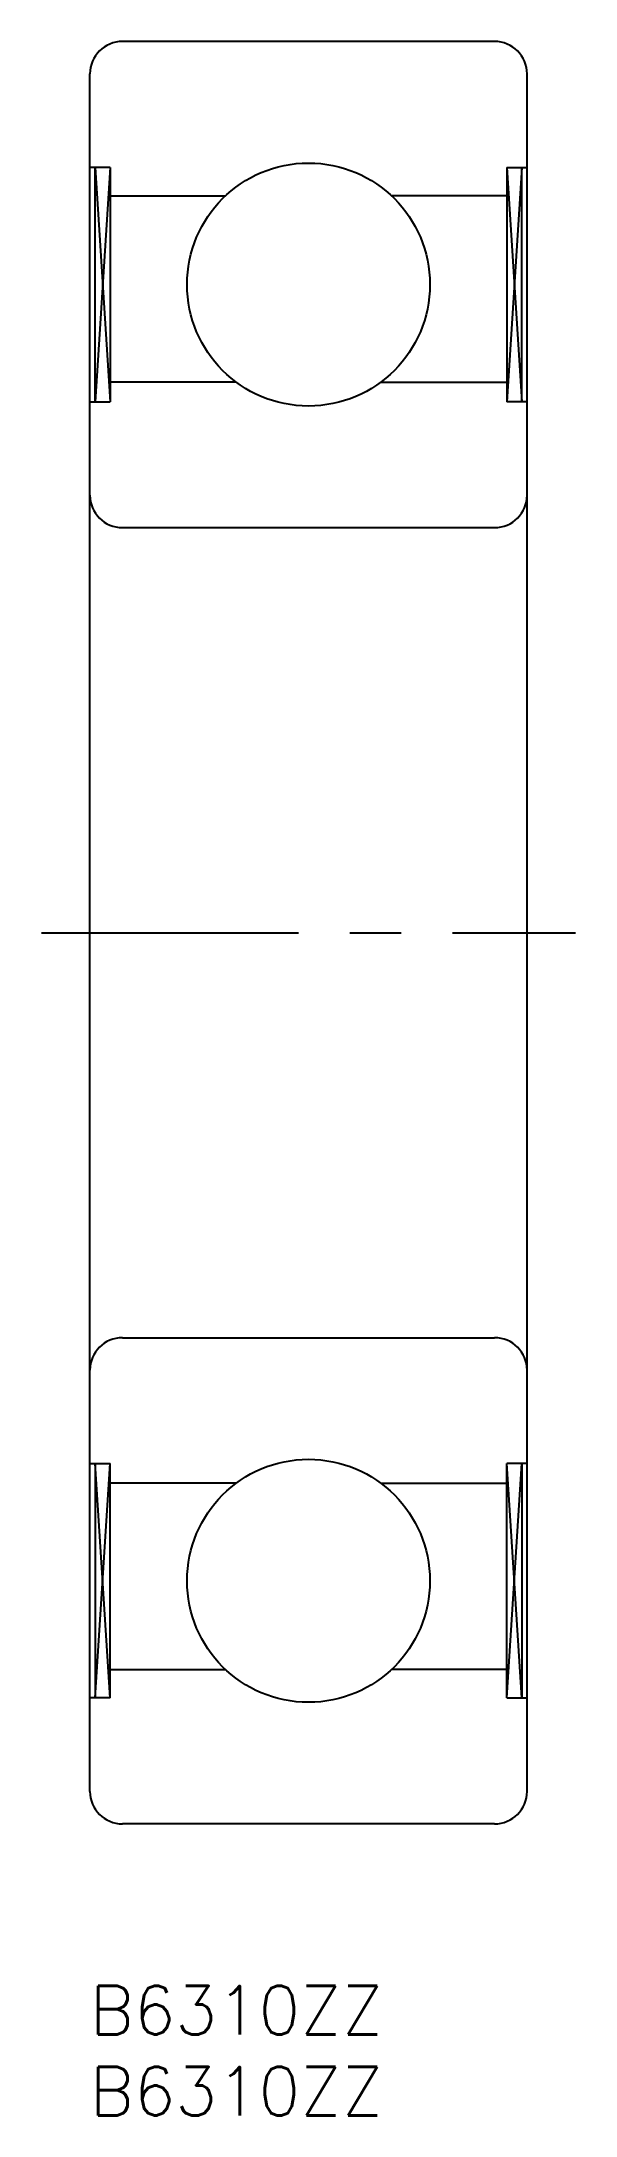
# Model space of a CAD drawing. Extents: x -3 to 30, y -8 to 120.
import ezdxf

# ---------------------------------------------------------------- set-up
doc = ezdxf.new("R2010")
doc.units = 0
doc.header["$LTSCALE"] = 0.5
doc.linetypes.add('CENTER', pattern=[50.8, 31.75, -6.35, 6.35, -6.35])
for name, color, linetype in [('MSM_CENTER', 1, 'CENTER'), ('MSM_CONTINUOUS', 7, 'CONTINUOUS'), ('MSM_NARROW', 5, 'CONTINUOUS'), ('MSM_PART_NUMBER', 7, 'CONTINUOUS')]:
    doc.layers.add(name, color=color, linetype=linetype)
doc.styles.get("Standard").update_dxf_attribs({"font": 'txt.shx', "height": 3, "bigfont": 'bigfont.shx'})

# ---------------------------------------------------------------- blocks, each defined once
blk = doc.blocks.new('*U2')
at = {"layer": 'MSM_PART_NUMBER'}
blk.add_text('B6310ZZ', height=3, dxfattribs=at).set_placement((0, -3))
blk = doc.blocks.new('*U3')
at = {"layer": 'MSM_PART_NUMBER'}
blk.add_text('B6310ZZ', height=3, dxfattribs=at).set_placement((0, -8))

msp = doc.modelspace()

# ---------------------------------------------------------------- linework, layer by layer
at = {"layer": 'MSM_CENTER'}
msp.add_line((-3, 65), (30, 65), dxfattribs=at)
at = {"layer": 'MSM_CONTINUOUS'}
for p, q in [((25, 120), (2, 120)), ((0, 12), (0, 118)), ((27, 12), (27, 118)), ((1.24, 112.22), (0, 112.22)), ((0.31, 97.77), (0.31, 112.22)), ((1.24, 112.22), (1.24, 97.77)), ((25.76, 112.22), (25.76, 97.77)), ((25.76, 112.22), (27, 112.22)), ((26.69, 97.77), (26.69, 112.22)), ((1.24, 110.47), (8.37, 110.47)), ((25.76, 110.47), (18.63, 110.47)), ((9.03, 98.97), (1.24, 98.97)), ((17.97, 98.97), (25.76, 98.97)), ((0, 97.77), (1.24, 97.77)), ((27, 97.77), (25.76, 97.77)), ((2, 90), (25, 90)), ((2, 40), (25, 40)), ((25, 40), (25, 40)), ((27, 38), (27, 38)), ((0, 32.23), (1.24, 32.23)), ((0.31, 32.23), (0.31, 17.77)), ((1.24, 17.77), (1.24, 32.23)), ((25.76, 17.77), (25.76, 32.23)), ((27, 32.23), (25.76, 32.23)), ((26.69, 32.23), (26.69, 17.77)), ((9.03, 31.03), (1.24, 31.03)), ((17.97, 31.03), (25.76, 31.03)), ((1.24, 19.52), (8.37, 19.52)), ((25.76, 19.52), (18.63, 19.52)), ((1.24, 17.77), (0, 17.77)), ((25.76, 17.77), (27, 17.77)), ((25, 10), (2, 10))]:
    msp.add_line(p, q, dxfattribs=at)
for centre in [(13.5, 105), (13.5, 25)]:
    msp.add_circle(centre, 7.5, dxfattribs=at)
for centre, start, end in [((2, 118), 90, 180), ((25, 118), 0, 90), ((2, 92), 180, 270), ((25, 92), 270, 0), ((2, 38), 90, 180), ((25, 38), 0, 90), ((2, 12), 180, 270), ((25, 12), 270, 0)]:
    msp.add_arc(centre, 2, start, end, dxfattribs=at)
at = {"layer": 'MSM_NARROW'}
for p, q in [((0.31, 112.22), (1.24, 97.77)), ((1.24, 112.22), (0.31, 97.77)), ((26.69, 112.22), (25.76, 97.77)), ((25.76, 112.22), (26.69, 97.77)), ((0.31, 17.77), (1.24, 32.23)), ((1.24, 17.77), (0.31, 32.23)), ((26.69, 17.77), (25.76, 32.23)), ((25.76, 17.77), (26.69, 32.23))]:
    msp.add_line(p, q, dxfattribs=at)

# ---------------------------------------------------------------- block references
at = {"layer": 'MSM_CONTINUOUS'}
for name in ['*U2', '*U3']:
    msp.add_blockref(name, (0, 0), dxfattribs=at)

doc.saveas('drawing.dxf')
